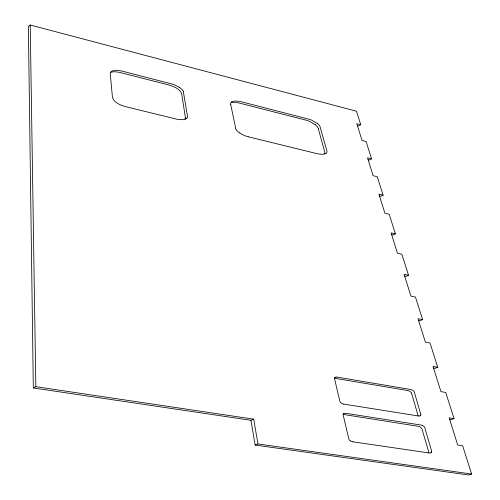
<?xml version="1.0" encoding="UTF-8"?>
<svg xmlns="http://www.w3.org/2000/svg" width="500" height="500" viewBox="0 0 500 500"><rect width="100%" height="100%" fill="white"/><g stroke="black" fill="none" stroke-linecap="round" stroke-linejoin="round"><path stroke-width="0.75" d="M334.456 378.381L339.869 401.337A5.387 3.113 0 0 0 340.131 401.944A6.206 3.581 0 0 0 340.35 402.256L340.462 402.388A6.694 3.869 0 0 0 340.763 402.694L340.906 402.819A6.756 3.9 0 0 0 341.269 403.094L341.438 403.206A6.375 3.681 0 0 0 341.85 403.45L342.006 403.531A4.719 2.725 0 0 0 343.787 404.125M343.1 414.656L348.819 438.944A5.7 3.294 0 0 0 349.044 439.506L349.081 439.581A6.531 3.769 0 0 0 349.312 439.906L349.431 440.05A6.869 3.969 0 0 0 349.744 440.369L349.881 440.494A6.869 3.969 0 0 0 350.256 440.781L350.431 440.9M431.731 451.75L431.719 451.838A3.125 1.806 0 0 1 431.587 452.2M186.144 118.744L182.556 119.738L177.312 119.331L125.85 106.719C120.775 105.219 114.481 103.062 112.487 97.681A9.213 5.319 0 0 1 112.456 97.456L110.275 73.706A6.481 3.744 0 0 1 110.6 72.219C113.519 69.169 118.481 70.375 122.163 71.125L173.188 84.344A24.3 14.031 0 0 1 174.488 84.831L179.319 87.325M324.325 154.081L324.5 153.831A7.481 4.319 0 0 0 324.663 151.775L318.269 128.55M30.213 25L28.375 26.469L33.319 387.962L250.931 420.288L253.688 419.156L257.962 443.963L471.625 474.031L462.656 445.769L457.7 445.025L449.156 417.819L454.031 418.6L445.737 392.45L440.938 391.637L433.019 366.431L437.744 367.275L430.044 343.019L425.394 342.15L418.038 318.731L422.619 319.625L415.456 297.05L410.944 296.137L404.094 274.331L408.537 275.262L401.856 254.213L397.475 253.263L391.081 232.894L395.4 233.863L389.15 214.181L384.9 213.2L378.913 194.144L383.106 195.131L377.256 176.694L373.119 175.688L367.506 157.812L371.587 158.831L366.087 141.519L362.062 140.494L356.788 123.694L360.763 124.731L356.469 111.2L30.213 25L35.844 386.688L33.319 387.962M248.45 136.831L318.062 153.919L322.681 154.338L325.931 153.387M360.763 124.731L358.656 125.925L357.388 125.6M231.988 101.75L235.394 100.962L240.3 101.5L310.1 119.531A22.419 12.944 0 0 1 311.3 119.981L317.4 123.475M371.587 158.831L369.394 160.019L368.094 159.694M383.106 195.131L380.831 196.306L379.494 195.994M395.4 233.863L393.031 235.019L391.65 234.713M408.537 275.262L406.069 276.394L404.65 276.1M422.619 319.625L420.037 320.731L418.575 320.444M437.744 367.275L435.044 368.344L433.537 368.075M250.931 420.288L255.156 445.062L257.962 443.963M454.031 418.6L451.2 419.619L449.644 419.375M110.619 72.225L114.3 71.694L119.144 72.263L168.837 84.981A22.487 12.988 0 0 1 172.338 86.119C175.95 87.719 180.387 89.7 181.656 93.775L185.375 117.356M471.625 474.031L468.65 475L255.156 445.062M231.194 102.55L234.412 102.256L238.388 102.825L305.85 120.113A20.394 11.775 0 0 1 309.2 121.225L315.2 124.631M336.675 377.069L336.444 377.069A2.256 1.3 0 0 0 336.062 377.088L336.05 377.088A1.887 1.087 0 0 0 335.513 377.194M336.812 377.075L410.525 389.462A4.569 2.637 0 0 1 412.163 390.012L412.356 390.1A6.381 3.681 0 0 1 412.75 390.331L412.912 390.438A6.806 3.931 0 0 1 413.263 390.706L413.4 390.825A6.769 3.906 0 0 1 413.694 391.112L413.806 391.238A6.262 3.619 0 0 1 414.031 391.538L414.106 391.662A5.238 3.025 0 0 1 414.306 392.106L420.894 414.7M352.85 441.812L429.175 452.975A2.606 1.506 0 0 0 429.719 453.013L429.925 453.006A1.869 1.081 0 0 0 430.725 452.863M35.844 386.688L253.688 419.156M343.225 414.431L419.519 426.494L421.912 428.688L428.762 452.137A4.344 2.506 0 0 1 428.8 452.919M343.794 404.113L418.5 416A2.587 1.494 0 0 0 418.9 416.025L419.1 416.025A1.837 1.062 0 0 0 419.944 415.881M334.613 378.256L407.775 390.531A5.706 3.294 0 0 1 411.369 393.188M248.381 136.812L246.131 136.15A23.744 13.706 0 0 1 243.569 135.137L239.744 133.012M422.606 425.581L422.788 425.675A6.388 3.688 0 0 1 423.194 425.913L423.363 426.025A6.919 3.994 0 0 1 423.725 426.3L423.869 426.419A6.987 4.031 0 0 1 424.169 426.719L424.281 426.85A6.575 3.794 0 0 1 424.513 427.163L424.594 427.3A5.613 3.237 0 0 1 424.8 427.762L431.744 451.569M235.844 129.05L230.656 104.256M183.287 91.294L187.463 116.131A6.375 3.681 0 0 1 186.256 118.787M411.544 393.175L418.013 415.331A4.138 2.387 0 0 1 418.069 415.931M185.331 117.356A6.919 3.994 0 0 1 184.95 119.319M315.106 124.675A16.844 9.725 0 0 1 318.375 128.537M334.775 377.631A1.887 1.087 0 0 1 334.963 377.469M335.106 377.369A1.887 1.087 0 0 1 335.312 377.269M334.487 378.156A2.688 1.55 0 0 1 334.669 377.75M343.419 413.913A2.056 1.188 0 0 1 343.606 413.738M343.756 413.638A2.056 1.188 0 0 1 344.012 413.506M343.131 414.481A2.981 1.725 0 0 1 343.312 414.044M230.731 104.25A5.875 3.394 0 0 1 231.713 101.788M352.837 441.838A5.062 2.925 0 0 1 350.469 440.881M325.975 153.406A5.394 3.113 0 0 0 326.944 151.844L326.987 151.675A7.894 4.556 0 0 0 326.994 151.181L319.887 126.2A18.825 10.869 0 0 0 317.375 123.488M431.194 452.625A1.875 1.081 0 0 1 430.962 452.762M431.5 452.331A2.269 1.306 0 0 1 431.331 452.519M420.644 415.412A1.869 1.081 0 0 1 420.481 415.588M420.35 415.688A1.869 1.081 0 0 1 420.119 415.812M420.881 414.869A2.9 1.675 0 0 1 420.737 415.288M422.594 425.588A4.475 2.581 0 0 0 420.925 425.025L345.744 413.312A2.812 1.625 0 0 0 345.356 413.288L345.181 413.288A2.25 1.3 0 0 0 344.731 413.319A1.988 1.15 0 0 0 344.206 413.431M179.244 87.369A19.069 11.006 0 0 1 183.369 91.275M239.806 132.975A19.919 11.5 0 0 1 235.8 129.1"/></g></svg>
